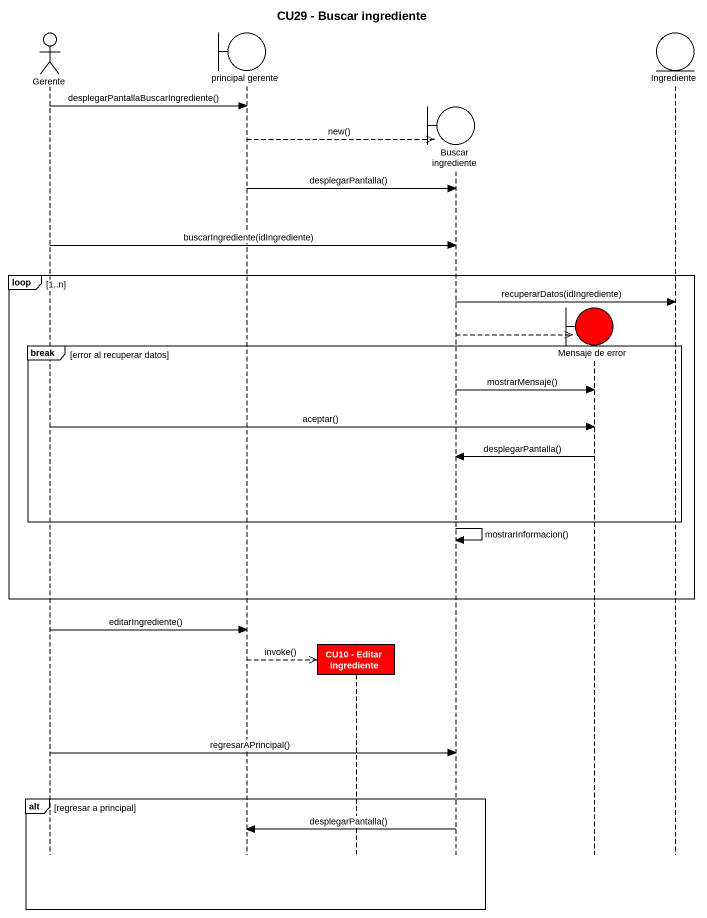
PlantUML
@startuml
title CU29 - Buscar ingrediente
hide footbox
actor Gerente #FFFFFF
boundary "principal gerente" as principal_gerente #FFFFFF
participant "CU10 - Editar ingrediente" as CU10_Editar_ingrediente #FF0000
boundary "Buscar ingrediente" as Buscar_ingrediente #FFFFFF
boundary "Mensaje de error" as Mensaje_de_error #FF0000
entity Ingrediente #FFFFFF

Gerente -> principal_gerente : desplegarPantallaBuscarIngrediente()
principal_gerente -->> Buscar_ingrediente ** : new()
principal_gerente -> Buscar_ingrediente : desplegarPantalla()
Gerente -> Buscar_ingrediente : buscarIngrediente(idIngrediente)
loop 1..n
  Buscar_ingrediente -> Ingrediente : recuperarDatos(idIngrediente)
  Buscar_ingrediente -->> Mensaje_de_error **
  break error al recuperar datos
    Buscar_ingrediente -> Mensaje_de_error : mostrarMensaje()
    Gerente -> Mensaje_de_error : aceptar()
    Mensaje_de_error -> Buscar_ingrediente : desplegarPantalla()
  end
  Buscar_ingrediente -> Buscar_ingrediente : mostrarInformacion()
end
Gerente -> principal_gerente : editarIngrediente()
principal_gerente -->> CU10_Editar_ingrediente ** : invoke()
Gerente -> Buscar_ingrediente : regresarAPrincipal()
alt regresar a principal
  Buscar_ingrediente -> principal_gerente : desplegarPantalla()
end
@enduml
